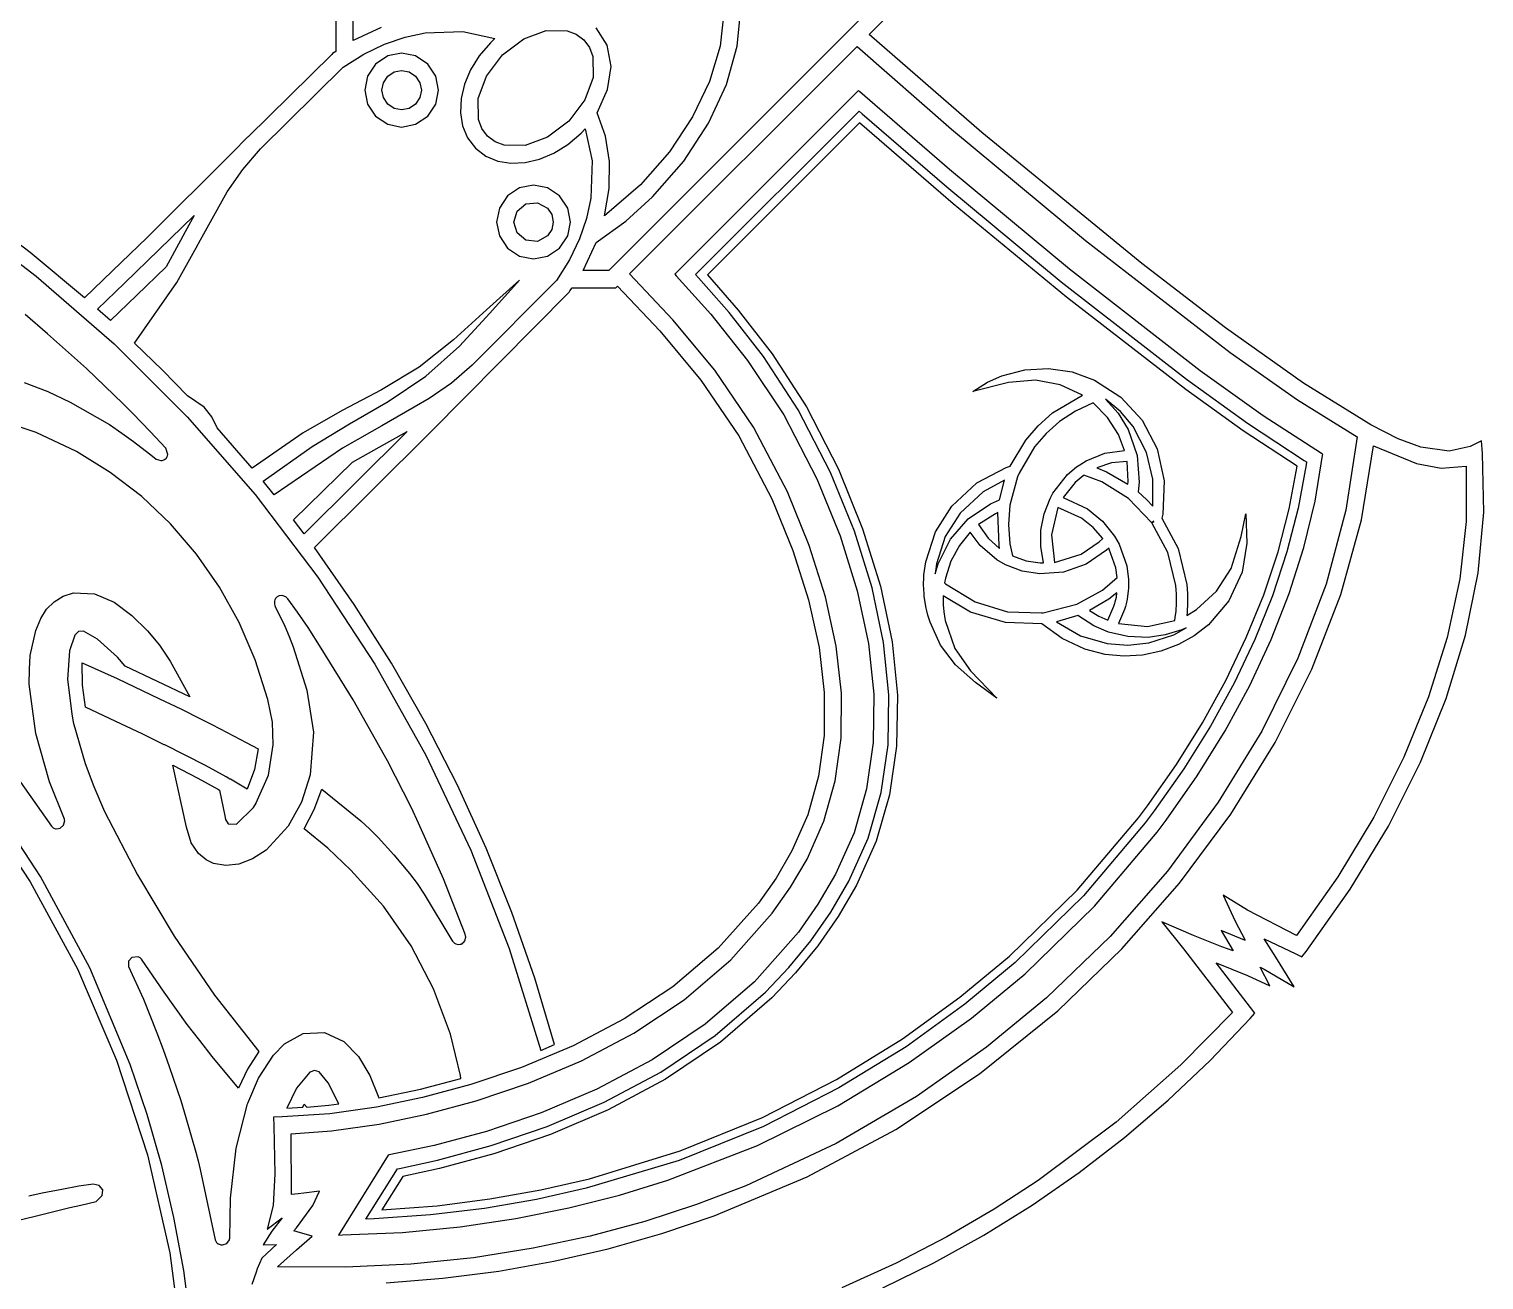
# Model space of a CAD drawing. Extents: x 0 to 285, y 0 to 248.
# Drawn here: x 198.8 to 285.4, y 133.8 to 208.2 of the extents above; entities that cross this region are included whole.
import ezdxf

# ---------------------------------------------------------------- set-up
doc = ezdxf.new("R2010")
doc.units = 0

msp = doc.modelspace()

# ---------------------------------------------------------------- linework, layer by layer
at = {"layer": 'Layer 1'}
for p, q in [((217.091507, 209.490073), (217.091654, 206.905693)), ((248.9315, 209.4813), (233.31496, 193.864577)), ((240.959393, 207.214749), (241.175092, 209.42026)), ((218.112539, 207.546701), (218.113, 209.067)), ((240.173196, 209.224676), (239.938859, 207.214354)), ((248.812424, 207.917858), (250.178834, 209.284268)), ((219.782479, 208.33434), (218.112539, 207.546701)), ((219.984372, 207.330615), (221.207038, 207.746327)), ((221.207038, 207.746327), (222.401341, 208.000644)), ((222.401341, 208.000644), (224.634742, 208.077973)), ((224.634742, 208.077973), (226.54435, 207.668358)), ((228.269619, 207.658224), (229.604036, 208.145948)), ((229.604036, 208.145948), (230.846154, 208.133324)), ((230.846154, 208.133324), (231.383573, 207.930346)), ((231.383573, 207.930346), (231.839086, 207.591437)), ((233.23322, 207.268069), (232.561243, 208.3136)), ((255.503885, 202.083567), (248.812424, 207.917858)), ((217.091654, 206.905693), (216.896706, 206.769261)), ((218.75087, 206.740288), (219.984372, 207.330615)), ((226.277853, 207.421414), (225.610546, 206.644377)), ((226.54435, 207.668358), (226.277853, 207.421414)), ((226.999786, 206.699068), (228.269619, 207.658224)), ((231.839086, 207.591437), (232.177909, 207.135838)), ((232.177909, 207.135838), (232.380849, 206.598419)), ((233.458554, 206.003958), (233.23322, 207.268069)), ((234.557837, 193.663685), (248.089737, 207.195585)), ((239.938859, 207.214354), (239.312125, 205.121669)), ((240.313966, 204.926889), (240.959393, 207.214749)), ((248.089737, 207.195585), (253.699275, 202.270965)), ((216.843084, 206.724523), (211.870014, 201.822853)), ((212.59602, 201.104158), (217.52406, 205.962128)), ((216.896706, 206.769261), (216.843084, 206.724523)), ((217.52406, 205.962128), (218.75087, 206.740288)), ((219.45, 206.15), (218.968125, 205.424222)), ((220.175908, 206.631206), (219.45, 206.15)), ((219.45, 206.15), (219.45, 206.15)), ((221.001325, 206.791635), (220.175908, 206.631206)), ((221.826757, 206.631284), (221.001325, 206.791635)), ((222.55271, 206.150147), (221.826757, 206.631284)), ((223.034653, 205.424415), (222.55271, 206.150147)), ((225.610546, 206.644377), (225.094799, 205.814006)), ((226.04062, 205.429264), (226.999786, 206.699068)), ((232.380849, 206.598419), (232.393511, 205.35643)), ((233.252787, 204.62855), (233.458554, 206.003958)), ((218.968125, 205.424222), (218.807538, 204.598657)), ((219.914751, 205.040151), (220.172363, 205.428038)), ((220.172363, 205.428038), (220.56028, 205.685604)), ((220.56028, 205.685604), (221.001536, 205.77145)), ((221.001536, 205.77145), (221.442787, 205.685578)), ((221.442787, 205.685578), (221.83069, 205.42799)), ((221.83069, 205.42799), (222.087929, 205.03976)), ((223.195318, 204.598865), (223.034653, 205.424415)), ((225.094799, 205.814006), (224.734227, 204.955764)), ((225.552891, 204.094881), (226.04062, 205.429264)), ((232.393511, 205.35643), (231.905939, 204.022085)), ((239.312125, 205.121669), (238.305901, 203.008137)), ((218.807538, 204.598657), (218.968232, 203.773113)), ((219.828852, 204.598906), (219.914751, 205.040151)), ((219.914671, 204.157644), (219.828852, 204.598906)), ((222.173545, 204.598352), (222.087562, 204.157016)), ((222.087929, 205.03976), (222.173545, 204.598352)), ((223.034703, 203.773306), (223.195318, 204.598865)), ((224.734227, 204.955764), (224.532443, 204.095118)), ((232.63146, 203.24913), (233.252787, 204.62855)), ((248.170981, 204.569161), (237.244, 193.642)), ((239.251723, 202.62406), (240.313966, 204.926889)), ((248.2609, 204.489758), (248.170981, 204.569161)), ((253.579834, 199.881302), (248.2609, 204.489758)), ((218.968232, 203.773113), (219.450201, 203.047398)), ((220.172213, 203.769711), (219.914671, 204.157644)), ((220.560084, 203.512076), (220.172213, 203.769711)), ((221.001325, 203.42615), (220.560084, 203.512076)), ((221.442591, 203.511942), (221.001325, 203.42615)), ((221.83054, 203.76946), (221.442591, 203.511942)), ((222.087562, 204.157016), (221.83, 203.769)), ((221.83, 203.769), (221.83054, 203.76946)), ((222.552803, 203.047545), (223.034703, 203.773306)), ((224.532443, 204.095118), (224.493062, 203.257532)), ((225.565513, 202.852767), (225.552891, 204.094881)), ((231.905939, 204.022085), (230.947, 202.752)), ((219.450201, 203.047398), (220.17597, 202.565511)), ((220.17597, 202.565511), (221.001532, 202.404909)), ((221.001532, 202.404909), (221.827079, 202.565589)), ((221.827079, 202.565589), (222.552803, 203.047545)), ((224.493062, 203.257532), (224.619699, 202.468471)), ((225.768491, 202.315325), (225.565513, 202.852767)), ((230.94671, 202.752137), (229.6769, 201.792981)), ((230.947, 202.752), (230.94671, 202.752137)), ((232.631, 203.249), (232.63146, 203.24913)), ((233.127731, 201.862419), (232.631, 203.249)), ((238.305901, 203.008137), (236.933098, 200.935276)), ((237.785576, 200.37364), (239.251723, 202.62406)), ((238.489023, 193.623048), (248.210163, 203.344188)), ((248.233142, 202.644742), (239.196852, 193.608452)), ((248.210163, 203.344188), (248.390001, 203.186573)), ((253.807067, 197.843894), (248.233142, 202.644742)), ((248.390001, 203.186573), (253.428575, 198.839383)), ((211.840671, 201.793367), (210.945336, 200.891812)), ((211.868815, 201.823), (211.840671, 201.793367)), ((211.869407, 201.822407), (211.868815, 201.823)), ((211.87, 201.823), (211.869407, 201.822407)), ((211.870014, 201.822853), (211.87, 201.823)), ((224.619699, 202.468471), (224.915968, 201.7534)), ((224.915968, 201.7534), (225.385484, 201.137784)), ((226.1074, 201.859768), (225.768491, 202.315325)), ((226.562957, 201.520859), (226.1074, 201.859768)), ((229.6769, 201.792981), (228.342514, 201.305257)), ((230.892031, 201.36285), (231.669114, 202.03017)), ((231.669114, 202.03017), (231.919465, 202.300516)), ((231.919465, 202.300516), (232.32943, 200.395186)), ((233.36335, 200.350104), (233.127731, 201.862419)), ((253.699275, 202.270965), (261.667766, 195.645393)), ((265.030928, 194.280006), (255.503885, 202.083567)), ((210.945336, 200.891812), (205.857156, 195.835342)), ((211.548793, 199.881748), (212.59602, 201.104158)), ((225.385484, 201.137784), (226.001093, 200.668225)), ((227.100398, 201.317881), (226.562957, 201.520859)), ((228.342514, 201.305257), (227.100398, 201.317881)), ((229.203393, 200.486488), (230.061638, 200.847082)), ((230.061638, 200.847082), (230.892031, 201.36285)), ((236.933098, 200.935276), (235.206623, 198.964602)), ((226.001093, 200.668225), (226.716148, 200.371935)), ((226.716148, 200.371935), (227.505189, 200.245295)), ((227.505189, 200.245295), (228.342757, 200.284686)), ((228.342757, 200.284686), (229.203393, 200.486488)), ((232.32943, 200.395186), (232.251933, 198.163565)), ((233.343745, 198.754695), (233.36335, 200.350104)), ((235.928439, 198.24301), (237.785576, 200.37364)), ((210.632108, 198.540924), (211.548793, 199.881748)), ((260.722141, 193.943349), (253.579834, 199.881302)), ((209.0335, 195.694378), (210.632108, 198.540924)), ((227.294, 198.305), (226.812096, 197.579223)), ((228.01997, 198.786172), (227.294, 198.305)), ((227.294, 198.305), (227.294, 198.305)), ((228.84543, 198.946562), (228.01997, 198.786172)), ((229.67089, 198.786172), (228.84543, 198.946562)), ((230.39686, 198.305), (229.67089, 198.786172)), ((230.878764, 197.579223), (230.39686, 198.305)), ((232.251933, 198.163565), (231.997296, 196.969265)), ((235.206623, 198.964602), (233.074803, 197.118832)), ((233.074803, 197.118832), (233.343745, 198.754695)), ((234.325793, 196.79897), (235.928439, 198.24301)), ((253.428575, 198.839383), (260.225575, 193.201798)), ((198.901824, 194.940247), (195.567339, 197.460108)), ((226.812096, 197.579223), (226.65148, 196.753647)), ((227.672662, 196.753725), (227.870308, 197.405276)), ((227.870308, 197.405276), (228.396627, 197.837214)), ((228.396627, 197.837214), (229.074218, 197.90395)), ((229.074218, 197.90395), (229.67469, 197.58299)), ((229.67469, 197.58299), (229.931832, 197.195113)), ((231.03938, 196.753647), (230.878764, 197.579223)), ((260.543408, 192.279029), (253.807067, 197.843894)), ((194.366274, 197.248015), (199.269499, 193.538399)), ((206.56811, 195.10172), (208.65179, 197.14689)), ((208.65179, 197.14689), (208.128576, 196.168452)), ((226.65148, 196.753647), (226.812148, 195.928082)), ((227.870308, 196.102174), (227.672662, 196.753725)), ((229.931832, 197.195113), (230.017604, 196.754059)), ((230.017604, 196.754059), (229.931997, 196.312973)), ((230.878712, 195.928082), (231.03938, 196.753647)), ((231.997296, 196.969265), (231.581085, 195.746039)), ((232.579379, 195.53257), (234.325793, 196.79897)), ((205.857156, 195.835342), (203.802806, 193.848692)), ((207.854967, 195.654272), (206.989855, 194.089512)), ((208.128576, 196.168452), (207.854967, 195.654272)), ((208.782557, 195.223158), (209.0335, 195.694378)), ((226.812148, 195.928082), (227.294097, 195.202335)), ((228.396627, 195.670236), (227.870308, 196.102174)), ((229.074218, 195.6035), (228.396627, 195.670236)), ((229.67469, 195.92446), (229.074218, 195.6035)), ((229.675, 195.925), (229.67469, 195.92446)), ((229.931997, 196.312973), (229.675, 195.925)), ((230.396763, 195.202335), (230.878712, 195.928082)), ((231.581085, 195.746039), (230.990065, 194.511435)), ((261.667766, 195.645393), (270.281066, 188.989516)), ((202.144866, 192.246602), (198.901824, 194.940247)), ((204.51243, 193.11389), (206.56811, 195.10172)), ((207.625769, 193.153406), (208.706859, 195.081096)), ((208.706859, 195.081096), (208.782557, 195.223158)), ((227.294097, 195.202335), (228.01986, 194.720408)), ((228.01986, 194.720408), (228.84543, 194.559766)), ((228.84543, 194.559766), (229.671, 194.720408)), ((229.671, 194.720408), (230.396763, 195.202335)), ((231.791, 193.865), (232.579379, 195.53257)), ((203.802806, 193.848692), (202.144866, 192.246602)), ((206.989855, 194.089512), (205.221705, 192.381212)), ((230.990065, 194.511435), (230.211, 193.283)), ((233.31496, 193.864577), (231.791, 193.865)), ((268.498628, 187.902776), (260.722141, 193.943349)), ((270.000641, 190.467967), (265.030928, 194.280006)), ((199.269499, 193.538399), (203.902686, 189.506242)), ((202.91256, 191.5678), (204.51243, 193.11389)), ((205.113089, 189.553256), (207.625769, 193.153406)), ((230.21106, 193.2824), (225.18674, 188.23067)), ((228.012397, 193.302129), (226.043967, 191.523909)), ((226.244837, 191.324369), (228.012397, 193.302129)), ((230.211, 193.283), (230.21106, 193.2824)), ((237.133071, 190.942449), (234.557837, 193.663685)), ((237.244, 193.642), (237.329327, 193.551638)), ((237.329327, 193.551638), (239.397857, 191.265612)), ((238.655534, 193.442917), (238.489023, 193.623048)), ((240.482888, 191.369885), (238.655534, 193.442917)), ((239.196852, 193.608452), (241.023647, 191.518406)), ((260.225575, 193.201798), (267.678988, 187.402626)), ((205.221705, 192.381212), (203.676355, 190.887262)), ((222.72443, 184.25354), (230.96212, 192.59004)), ((230.96212, 192.59004), (231.014413, 192.651666)), ((231.014413, 192.651666), (231.149363, 192.844243)), ((231.149363, 192.844243), (233.737593, 192.844093)), ((233.737593, 192.844093), (233.83492, 192.941418)), ((233.83492, 192.941418), (236.357701, 190.276004)), ((267.635192, 186.792072), (260.543408, 192.279029)), ((199.93239, 190.102697), (198.60538, 191.249417)), ((202.913, 191.568), (202.91256, 191.5678)), ((203.676355, 190.887262), (202.913, 191.568)), ((226.043967, 191.523909), (224.092567, 189.739759)), ((224.437287, 189.375639), (226.244837, 191.324369)), ((239.397857, 191.265612), (241.581175, 188.521239)), ((242.517128, 188.754646), (240.482888, 191.369885)), ((241.023647, 191.518406), (243.037901, 188.904654)), ((239.624547, 187.936064), (237.133071, 190.942449)), ((274.650669, 187.157471), (270.000641, 190.467967)), ((202.25205, 188.033687), (199.93239, 190.102697)), ((203.902686, 189.506242), (208.249435, 185.166833)), ((206.777399, 187.933096), (205.113089, 189.553256)), ((224.092567, 189.739759), (222.046217, 188.116189)), ((236.357701, 190.276004), (238.796086, 187.335903)), ((222.443667, 187.577569), (224.437287, 189.375639)), ((244.586114, 185.585117), (242.517128, 188.754646)), ((243.037901, 188.904654), (245.07832, 185.755226)), ((270.281066, 188.989516), (274.293852, 186.172292)), ((204.44654, 185.939637), (202.25205, 188.033687)), ((208.262309, 186.411146), (206.777399, 187.933096)), ((222.046217, 188.116189), (219.812177, 186.775709)), ((225.186111, 188.23069), (223.959058, 187.165208)), ((225.186407, 188.230407), (225.186111, 188.23069)), ((225.187, 188.231), (225.186407, 188.230407)), ((225.18674, 188.23067), (225.187, 188.231)), ((241.932288, 184.552539), (239.624547, 187.936064)), ((241.581175, 188.521239), (243.731691, 185.274916)), ((256.700001, 187.593676), (258.076052, 187.958943)), ((258.076052, 187.958943), (259.483274, 188.038567)), ((259.483274, 188.038567), (260.877894, 187.834491)), ((260.877894, 187.834491), (262.216141, 187.348659)), ((272.253065, 185.227406), (268.498628, 187.902776)), ((198.539303, 187.204741), (199.965703, 186.663439)), ((220.206367, 186.083029), (222.443667, 187.577569)), ((223.959058, 187.165208), (222.645255, 186.245838)), ((238.796086, 187.335903), (241.05118, 184.033634)), ((254.979991, 186.676864), (255.854549, 187.225096)), ((257.100261, 187.215042), (254.979991, 186.676864)), ((255.854549, 187.225096), (256.700001, 187.593676)), ((258.710651, 187.337244), (257.100261, 187.215042)), ((260.162324, 187.062853), (258.710651, 187.337244)), ((261.503901, 186.444133), (260.162324, 187.062853)), ((262.216141, 187.348659), (263.785998, 186.339368)), ((267.678988, 187.402626), (271.30747, 184.795197)), ((278.63815, 184.679806), (274.650669, 187.157471)), ((199.965703, 186.663439), (201.287373, 186.03475)), ((209.261488, 185.737719), (208.262309, 186.411146)), ((219.812177, 186.775709), (217.472571, 185.541313)), ((217.907466, 184.757649), (220.206367, 186.083029)), ((222.645255, 186.245838), (219.818851, 184.62107)), ((259.723311, 185.394743), (261.503901, 186.444133)), ((263.756178, 185.475988), (262.860262, 186.223066)), ((262.860262, 186.223066), (263.619782, 185.374524)), ((263.785998, 186.339368), (265.043611, 184.960409)), ((271.062194, 184.340908), (267.635192, 186.792072)), ((274.293852, 186.172292), (277.825037, 183.973985)), ((199.267241, 184.224091), (195.372601, 185.548431)), ((201.287373, 186.03475), (203.630443, 184.7073)), ((205.008862, 185.36724), (204.44654, 185.939637)), ((206.042262, 184.28555), (205.008862, 185.36724)), ((209.71584, 185.164162), (209.261488, 185.737719)), ((217.472571, 185.541313), (215.151077, 184.208809)), ((243.731691, 185.274916), (245.701817, 181.483038)), ((246.517704, 181.849217), (244.586114, 185.585117)), ((245.07832, 185.755226), (246.983612, 182.058152)), ((258.866203, 184.638803), (259.723311, 185.394743)), ((261.08623, 185.508427), (260.124702, 184.877052)), ((262.129422, 185.993112), (261.08623, 185.508427)), ((262.979329, 185.13134), (262.129422, 185.993112)), ((263.619782, 185.374524), (264.219111, 184.406176)), ((264.506642, 184.582906), (263.756178, 185.475988)), ((275.7201, 182.986458), (272.253065, 185.227406)), ((203.630443, 184.7073), (204.361937, 184.193566)), ((208.249435, 185.166833), (212.293349, 180.535457)), ((210.028387, 184.502559), (209.71584, 185.164162)), ((212.106437, 182.106609), (210.028387, 184.502559)), ((215.670447, 183.393169), (217.907466, 184.757649)), ((219.818851, 184.62107), (219.222011, 184.295468)), ((243.956317, 180.699885), (241.932288, 184.552539)), ((258.121526, 183.779468), (258.866203, 184.638803)), ((260.124702, 184.877052), (259.332028, 184.178296)), ((263.633002, 184.112662), (262.979329, 185.13134)), ((264.219111, 184.406176), (264.737, 182.926)), ((265.31295, 183.033846), (264.506642, 184.582906)), ((265.043611, 184.960409), (265.92976, 183.258049)), ((274.275442, 182.224942), (271.062194, 184.340908)), ((271.30747, 184.795197), (274.686801, 182.570673)), ((280.276292, 183.856812), (278.63815, 184.679806)), ((201.654451, 183.092331), (199.267241, 184.224091)), ((204.361937, 184.193566), (205.055074, 183.692125)), ((205.055074, 183.692125), (205.49534, 183.350374)), ((206.976699, 183.304744), (206.042262, 184.28555)), ((215.151077, 184.208809), (212.106437, 182.106609)), ((221.338424, 184.289709), (215.2, 178.211)), ((215.813, 177.383), (222.72443, 184.25354)), ((219.2229, 184.293839), (217.47682, 183.302365)), ((218.087134, 182.475786), (220.299694, 183.720126)), ((219.222011, 184.295468), (219.2229, 184.293839)), ((220.299694, 183.720126), (221.338424, 184.289709)), ((241.05118, 184.033634), (243.02409, 180.281718)), ((257.189008, 182.224488), (258.121526, 183.779468)), ((259.332028, 184.178296), (258.643937, 183.38488)), ((264.000822, 183.167258), (263.633002, 184.112662)), ((277.825037, 183.973985), (277.170509, 179.608307)), ((281.620224, 183.366258), (280.276292, 183.856812)), ((285.229264, 183.729938), (284.555394, 183.389965)), ((285.294, 182.978), (285.229264, 183.729938)), ((203.672045, 181.85553), (201.654451, 183.092331)), ((205.49534, 183.350374), (206.074254, 182.899598)), ((206.074254, 182.899598), (206.390673, 182.648062)), ((206.390673, 182.648062), (206.67865, 182.565255)), ((206.750941, 182.574286), (206.846487, 182.599615)), ((206.846487, 182.599615), (206.910481, 182.636798)), ((206.910481, 182.636798), (206.969293, 182.671463)), ((206.969293, 182.671463), (206.989438, 182.699906)), ((207.091208, 182.920183), (206.976699, 183.304744)), ((206.989438, 182.699906), (207.008993, 182.715309)), ((207.008993, 182.715309), (207.035065, 182.764196)), ((207.035065, 182.764196), (207.075654, 182.840783)), ((207.075654, 182.840783), (207.091208, 182.920183)), ((212.754987, 181.335119), (215.670447, 183.393169)), ((217.47682, 183.302365), (213.41108, 180.515335)), ((258.643937, 183.38488), (257.721636, 181.8142)), ((261.722192, 182.55531), (262.824472, 182.999188)), ((262.824472, 182.999188), (264.000822, 183.167258)), ((264.737, 182.926), (264.751368, 182.86482)), ((264.737, 182.926), (264.737, 182.926)), ((264.751368, 182.86482), (264.86247, 181.2774)), ((265.680091, 181.458937), (265.31295, 183.033846)), ((265.92976, 183.258049), (266.349577, 181.360429)), ((275.329714, 180.138948), (275.780984, 182.860988)), ((275.791353, 182.943498), (275.7201, 182.986458)), ((275.780984, 182.860988), (275.791353, 182.943498)), ((278.090811, 179.034205), (278.800495, 183.444939)), ((278.800495, 183.444939), (281.359685, 182.379549)), ((283.298517, 183.121969), (281.620224, 183.366258)), ((284.555394, 183.389965), (283.298517, 183.121969)), ((285.373208, 179.496467), (285.294, 182.978)), ((285.294, 182.978), (285.294, 182.978)), ((205.543141, 180.417777), (203.672045, 181.85553)), ((206.67865, 182.565255), (206.750941, 182.574286)), ((214.577344, 179.029106), (218.087134, 182.475786)), ((247.931595, 178.355716), (246.517704, 181.849217)), ((246.983612, 182.058152), (248.419626, 178.507936)), ((255.212135, 181.237163), (256.964435, 182.148644)), ((256.964435, 182.148644), (257.189008, 182.224488)), ((257.721636, 181.8142), (257.62594, 181.587107)), ((259.735541, 180.616949), (260.604359, 181.724409)), ((260.604359, 181.724409), (261.141944, 182.18289)), ((261.141944, 182.18289), (261.334374, 182.317397)), ((261.334374, 182.317397), (261.722192, 182.55531)), ((263.224639, 182.422106), (262.342301, 182.133489)), ((262.342301, 182.133489), (262.923292, 181.897656)), ((262.923292, 181.897656), (264.198, 181.166)), ((264.148521, 182.513013), (263.224639, 182.422106)), ((264.208665, 181.317553), (264.148521, 182.513013)), ((273.797341, 179.688792), (274.275442, 182.224942)), ((274.805176, 182.316619), (274.329417, 179.729821)), ((274.686801, 182.570673), (274.829323, 182.482532)), ((274.829323, 182.482532), (274.805176, 182.316619)), ((281.359685, 182.379549), (282.832905, 182.11619)), ((282.832905, 182.11619), (284.325515, 182.225044)), ((284.325515, 182.225044), (284.325201, 178.935936)), ((213.41108, 180.515335), (212.754987, 181.335119)), ((245.701817, 181.483038), (247.077137, 178.088867)), ((253.721295, 179.858903), (255.212135, 181.237163)), ((256.861601, 181.403402), (255.589261, 180.70109)), ((256.56207, 180.224092), (256.861601, 181.403402)), ((257.62594, 181.587107), (257.173386, 179.908877)), ((261.062484, 181.255367), (260.347432, 180.361516)), ((261.535037, 181.658298), (261.062484, 181.255367)), ((261.57785, 181.689407), (261.535037, 181.658298)), ((262.6505, 181.300847), (261.57785, 181.689407)), ((264.24, 180.315), (262.6505, 181.300847)), ((264.198, 181.166), (264.208665, 181.317553)), ((264.198, 181.166), (264.198, 181.166)), ((264.86247, 181.2774), (264.800994, 180.700708)), ((265.673218, 179.841816), (265.680091, 181.458937)), ((266.349577, 181.360429), (266.269426, 179.381039)), ((207.256217, 178.793025), (205.543141, 180.417777)), ((212.293349, 180.535457), (216.01803, 175.627403)), ((243.02409, 180.281718), (244.272186, 177.213207)), ((245.248648, 177.517918), (243.956317, 180.699885)), ((255.587929, 180.700201), (254.227449, 179.442821)), ((254.688, 179.087), (256.02359, 179.989591)), ((255.589261, 180.70109), (255.587929, 180.700201)), ((256.02359, 179.989591), (256.56207, 180.224092)), ((259.212216, 179.390532), (259.569778, 180.312827)), ((259.569778, 180.312827), (259.735541, 180.616949)), ((260.347432, 180.361516), (261.799902, 179.684386)), ((265.605056, 178.876895), (264.24, 180.315)), ((264.24, 180.315), (264.24, 180.315)), ((264.800994, 180.700708), (265.298286, 180.242966)), ((265.298286, 180.242966), (265.673218, 179.841816)), ((274.667104, 177.401352), (275.329714, 180.138948)), ((252.748476, 178.331773), (253.721295, 179.858903)), ((254.227449, 179.442821), (253.338187, 178.045901)), ((256.315, 179.403), (255.320119, 178.763203)), ((256.464188, 179.474113), (256.315, 179.403)), ((256.315, 179.403), (256.315, 179.403)), ((256.533366, 177.511603), (256.464188, 179.474113)), ((257.173386, 179.908877), (257.088807, 178.76115)), ((259.025376, 178.426986), (259.212216, 179.390532)), ((260.04011, 179.768503), (259.66054, 178.154768)), ((261.44, 179.137), (260.04011, 179.768503)), ((262.127611, 178.587523), (261.44, 179.137)), ((261.44, 179.137), (261.44, 179.137)), ((261.799902, 179.684386), (262.684217, 178.959571)), ((266.269426, 179.381039), (266.223206, 179.14106)), ((266.223206, 179.14106), (267.189348, 177.33069)), ((270.936447, 178.042948), (271.218349, 179.401333)), ((271.218349, 179.401333), (271.276956, 177.647701)), ((273.129749, 177.138375), (273.797341, 179.688792)), ((274.329417, 179.729821), (273.658938, 177.128445)), ((277.170509, 179.608307), (275.99202, 175.20481)), ((285.031973, 175.887239), (285.373208, 179.496467)), ((208.799752, 176.995222), (207.256217, 178.793025)), ((215.19996, 178.2111), (214.577344, 179.029106)), ((248.98034, 174.986834), (247.931595, 178.355716)), ((248.419626, 178.507936), (249.483636, 175.082389)), ((252.171784, 176.548663), (252.748476, 178.331773)), ((253.637574, 177.888584), (254.688, 179.087)), ((254.822929, 178.310082), (254.176923, 177.517851)), ((254.688, 179.087), (254.688, 179.087)), ((255.406, 177.51), (254.822929, 178.310082)), ((255.320119, 178.763203), (255.894159, 177.948307)), ((257.088807, 178.76115), (257.180349, 177.613957)), ((259.011671, 177.445588), (259.025376, 178.426986)), ((262.705675, 177.923764), (262.127611, 178.587523)), ((262.684217, 178.959571), (263.401102, 178.068816)), ((265.732454, 178.94874), (265.605056, 178.876895)), ((265.621204, 178.855562), (265.739269, 178.939557)), ((266.576088, 177.096592), (265.621204, 178.855562)), ((265.739269, 178.939557), (265.732454, 178.94874)), ((276.863312, 174.591751), (278.090811, 179.034205)), ((284.325201, 178.935936), (283.944374, 175.533019)), ((215.2, 178.211), (215.19996, 178.2111)), ((246.213467, 174.460291), (245.248648, 177.517918)), ((247.077137, 178.088867), (248.099274, 174.819164)), ((253.338187, 178.045901), (252.814383, 176.419521)), ((252.904595, 176.410484), (253.637574, 177.888584)), ((254.176923, 177.517851), (253.671669, 176.581324)), ((256.394225, 176.657182), (255.406, 177.51)), ((255.406, 177.51), (255.406, 177.51)), ((255.894159, 177.948307), (256.562548, 177.339766)), ((256.562548, 177.339766), (256.533366, 177.511603)), ((257.180349, 177.613957), (257.335, 176.886)), ((259.173513, 176.469737), (259.011671, 177.445588)), ((259.66054, 178.154768), (259.842349, 176.506993)), ((261.414369, 176.986062), (262.487469, 177.718891)), ((262.487469, 177.718891), (262.705675, 177.923764)), ((263.401102, 178.068816), (263.672636, 177.594483)), ((263.672636, 177.594483), (264.129932, 176.309263)), ((270.344793, 176.145603), (270.936447, 178.042948)), ((271.276956, 177.647701), (271.001038, 175.928283)), ((273.797215, 174.657686), (274.667104, 177.401352)), ((210.162224, 175.03832), (208.799752, 176.995222)), ((218.18282, 173.995076), (215.813, 177.383)), ((244.272186, 177.213207), (245.206509, 174.268905)), ((252.067926, 175.757617), (252.171784, 176.548663)), ((253.671669, 176.581324), (253.34425, 175.568821)), ((256.914329, 176.360022), (256.394225, 176.657182)), ((257.335, 176.886), (258.142874, 176.603953)), ((257.335, 176.886), (257.335, 176.886)), ((258.142874, 176.603953), (258.98894, 176.47596)), ((259.842349, 176.506993), (261.414369, 176.986062)), ((262.921539, 177.228394), (261.708599, 176.400758)), ((263.059752, 177.354161), (262.921539, 177.228394)), ((263.086267, 177.302017), (263.059752, 177.354161)), ((263.488309, 176.174537), (263.086267, 177.302017)), ((267.044345, 175.129942), (266.576088, 177.096592)), ((267.189348, 177.33069), (267.697012, 175.1962)), ((272.276492, 174.582398), (273.129749, 177.138375)), ((273.658938, 177.128445), (272.797682, 174.521495)), ((252.057111, 175.628887), (252.067926, 175.757617)), ((252.814383, 176.419521), (252.732019, 175.820756)), ((252.732019, 175.820756), (252.904595, 176.410484)), ((257.906606, 175.987954), (256.914329, 176.360022)), ((258.953269, 175.821991), (257.906606, 175.987954)), ((260.368915, 175.93056), (258.953269, 175.821991)), ((258.98894, 176.47596), (259.173513, 176.469737)), ((261.708599, 176.400758), (260.368915, 175.93056)), ((263.566967, 175.598883), (263.488309, 176.174537)), ((264.129932, 176.309263), (264.230812, 175.485626)), ((269.466355, 174.786198), (270.344793, 176.145603)), ((271.001038, 175.928283), (270.202361, 174.227691)), ((284.28176, 172.182744), (285.031973, 175.887239)), ((211.332113, 172.936271), (210.162224, 175.03832)), ((216.01803, 175.627403), (219.407079, 170.457957)), ((248.099274, 174.819164), (248.768113, 171.676505)), ((249.66382, 171.745233), (248.98034, 174.986834)), ((249.483636, 175.082389), (250.175524, 171.784227)), ((252.050002, 175.175444), (252.057111, 175.628887)), ((252.057557, 174.924501), (252.050002, 175.175444)), ((252.077555, 174.621711), (252.057557, 174.924501)), ((253.34425, 175.568821), (253.289736, 175.286317)), ((253.289736, 175.286317), (253.348695, 175.23832)), ((253.348695, 175.23832), (255.106775, 174.1513)), ((261.197089, 174.035901), (262.683189, 174.856425)), ((262.683189, 174.856425), (263.566967, 175.598883)), ((264.219701, 174.806275), (264.203702, 174.642733)), ((264.229773, 174.977519), (264.219701, 174.806275)), ((264.230812, 175.485626), (264.229773, 174.977519)), ((267.068492, 174.869965), (267.044345, 175.129942)), ((267.08301, 174.637095), (267.068492, 174.869965)), ((267.697012, 175.1962), (267.721602, 174.932813)), ((267.721602, 174.932813), (267.738934, 174.642172)), ((275.99202, 175.20481), (274.315131, 170.810163)), ((283.944374, 175.533019), (283.19313, 172.044604)), ((199.885032, 173.715134), (200.334461, 174.164662)), ((200.334461, 174.164662), (200.874634, 174.499736)), ((200.874634, 174.499736), (201.48528, 174.704284)), ((201.48528, 174.704284), (202.741223, 174.641371)), ((202.741223, 174.641371), (203.89812, 174.148479)), ((203.89812, 174.148479), (204.945244, 173.353129)), ((213.439868, 174.202573), (213.431119, 174.11547)), ((213.431119, 174.11547), (213.435713, 174.029847)), ((213.435713, 174.029847), (213.462081, 173.939189)), ((213.466978, 174.282865), (213.439868, 174.202573)), ((213.462081, 173.939189), (213.477192, 173.885849)), ((213.506825, 174.357524), (213.466978, 174.282865)), ((213.566091, 174.422717), (213.506825, 174.357524)), ((213.601496, 174.462121), (213.566091, 174.422717)), ((213.634234, 174.476195), (213.601496, 174.462121)), ((213.661787, 174.497822), (213.634234, 174.476195)), ((213.720004, 174.513229), (213.661787, 174.497822)), ((213.886797, 174.530709), (213.720004, 174.513229)), ((213.952865, 174.523154), (213.886797, 174.530709)), ((214.054183, 174.480787), (213.952865, 174.523154)), ((214.107955, 174.454258), (214.054183, 174.480787)), ((214.235945, 174.330862), (214.107955, 174.454258)), ((214.79827, 173.538631), (214.235945, 174.330862)), ((220.391415, 170.507614), (218.18282, 173.995076)), ((245.206509, 174.268905), (245.826929, 171.451107)), ((246.850654, 171.5294), (246.213467, 174.460291)), ((252.088221, 174.482463), (252.077555, 174.621711)), ((252.121551, 174.25241), (252.088221, 174.482463)), ((252.140511, 174.122345), (252.121551, 174.25241)), ((252.20184, 173.788002), (252.140511, 174.122345)), ((253.206066, 174.335065), (253.205783, 174.199519)), ((253.205783, 174.199519), (253.213635, 173.949753)), ((253.206658, 174.518013), (253.206066, 174.335065)), ((254.837778, 173.55366), (253.206658, 174.518013)), ((253.213635, 173.949753), (253.22577, 173.79658)), ((255.106775, 174.1513), (257.037311, 173.56903)), ((259.15237, 173.514463), (261.15961, 174.021531)), ((261.15961, 174.021531), (261.197089, 174.035901)), ((263.063809, 174.321975), (261.916789, 173.640409)), ((263.549697, 174.696766), (263.063809, 174.321975)), ((263.370599, 173.894154), (263.427484, 174.077844)), ((263.427484, 174.077844), (263.448224, 174.157541)), ((263.448224, 174.157541), (263.511922, 174.435146)), ((263.511922, 174.435146), (263.549697, 174.696766)), ((264.092007, 174.036263), (264.050382, 173.873463)), ((264.154965, 174.310761), (264.092007, 174.036263)), ((264.160299, 174.338904), (264.154965, 174.310761)), ((264.203702, 174.642733), (264.160299, 174.338904)), ((267.061095, 173.582669), (267.091759, 174.100546)), ((267.091759, 174.100546), (267.08301, 174.637095)), ((267.747525, 174.085478), (267.716269, 173.548632)), ((267.738934, 174.642172), (267.747525, 174.085478)), ((268.268963, 173.697213), (269.466355, 174.786198)), ((270.202361, 174.227691), (268.983718, 172.797723)), ((271.241396, 172.029571), (272.276492, 174.582398)), ((272.797682, 174.521495), (271.74959, 171.917973)), ((272.724108, 171.917434), (273.797215, 174.657686)), ((275.143052, 170.163435), (276.863312, 174.591751)), ((199.241758, 172.460467), (199.54662, 173.167224)), ((199.54662, 173.167224), (199.885032, 173.715134)), ((204.945244, 173.353129), (205.87618, 172.424469)), ((213.477192, 173.885849), (214.04618, 172.704469)), ((215.434068, 172.622854), (214.79827, 173.538631)), ((252.238431, 173.629644), (252.20184, 173.788002)), ((252.299018, 173.373223), (252.238431, 173.629644)), ((252.43471, 172.94422), (252.299018, 173.373223)), ((253.22577, 173.79658), (253.244583, 173.563414)), ((253.244583, 173.563414), (253.307541, 173.170843)), ((253.307541, 173.170843), (253.334635, 173.040631)), ((256.912287, 172.9253), (254.837778, 173.55366)), ((257.037311, 173.56903), (259.052675, 173.503352)), ((259.052675, 173.503352), (259.15237, 173.514463)), ((261.219742, 173.341066), (259.952282, 172.977541)), ((262.166481, 172.728969), (261.219742, 173.341066)), ((261.916789, 173.640409), (262.468149, 173.310362)), ((262.468149, 173.310362), (263.005, 173.068)), ((263.005, 173.068), (263.370599, 173.894154)), ((263.005, 173.068), (263.005, 173.068)), ((263.995422, 173.696439), (263.640934, 172.864804)), ((264.050382, 173.873463), (263.995422, 173.696439)), ((266.992064, 173.040643), (266.997545, 173.073973)), ((266.997545, 173.073973), (267.037691, 173.363428)), ((267.037691, 173.363428), (267.061095, 173.582669)), ((267.698048, 173.352795), (268.268963, 173.697213)), ((267.716269, 173.548632), (267.698048, 173.352795)), ((198.910229, 170.970957), (199.241758, 172.460467)), ((201.777656, 172.38633), (201.559074, 172.178264)), ((202.078588, 172.408913), (201.777656, 172.38633)), ((202.913372, 171.947661), (202.078588, 172.408913)), ((205.87618, 172.424469), (206.592121, 171.576242)), ((212.297895, 170.703024), (211.332113, 172.936271)), ((214.04618, 172.704469), (214.313269, 172.10037)), ((216.216387, 171.406514), (215.434068, 172.622854)), ((253.0466, 171.590348), (252.43471, 172.94422)), ((253.334635, 173.040631), (253.908957, 171.381511)), ((259.078458, 172.847049), (256.912287, 172.9253)), ((260.280912, 171.968735), (259.078458, 172.847049)), ((259.952282, 172.977541), (261.375514, 172.142768)), ((263.043, 172.357), (262.166481, 172.728969)), ((264.203575, 172.088973), (263.043, 172.357)), ((263.043, 172.357), (263.043, 172.357)), ((263.640934, 172.864804), (265.354574, 172.699041)), ((265.354574, 172.699041), (266.992064, 173.040643)), ((265.441162, 171.711272), (266.932592, 172.205897)), ((267.404702, 172.49713), (266.417633, 172.189691)), ((266.932592, 172.205897), (267.666014, 172.608529)), ((267.666014, 172.608529), (267.404702, 172.49713)), ((268.983718, 172.797723), (268.143379, 172.136709)), ((201.559074, 172.178264), (201.237028, 171.236862)), ((204.095458, 170.863563), (202.913372, 171.947661)), ((206.592121, 171.576242), (207.229994, 170.625953)), ((214.313269, 172.10037), (214.547621, 171.474198)), ((214.547621, 171.474198), (215.366516, 168.912188)), ((218.126603, 168.330364), (216.216387, 171.406514)), ((245.826929, 171.451107), (246.133312, 168.762104)), ((247.160087, 168.727643), (246.850654, 171.5294)), ((248.768113, 171.676505), (249.08354, 168.663467)), ((249.981915, 168.633571), (249.66382, 171.745233)), ((250.175524, 171.784227), (250.495172, 168.616171)), ((253.9451, 170.4071), (253.0466, 171.590348)), ((253.908957, 171.381511), (254.834862, 170.060301)), ((261.630698, 171.339919), (260.280912, 171.968735)), ((261.375514, 172.142768), (262.957222, 171.673051)), ((262.848078, 171.026907), (261.630698, 171.339919)), ((262.957222, 171.673051), (264.200985, 171.57565)), ((264.200985, 171.57565), (265.441162, 171.711272)), ((265.393902, 172.045465), (264.203575, 172.088973)), ((266.417633, 172.189691), (265.393902, 172.045465)), ((267.211718, 171.612193), (266.164154, 171.215905)), ((268.143379, 172.136709), (267.211718, 171.612193)), ((270.028287, 169.488603), (271.241396, 172.029571)), ((271.74959, 171.917973), (270.518604, 169.326882)), ((271.451843, 169.190083), (272.724108, 171.917434)), ((283.19313, 172.044604), (282.081564, 168.499005)), ((283.134034, 168.415413), (284.28176, 172.182744)), ((198.856751, 170.149248), (198.910229, 170.970957)), ((201.237028, 171.236862), (201.126071, 169.539927)), ((202.014495, 169.207401), (201.9972, 170.535514)), ((201.9972, 170.535514), (204.0711, 169.591888)), ((204.552014, 170.327163), (204.095458, 170.863563)), ((207.229994, 170.625953), (208.402064, 168.510873)), ((213.048051, 168.352531), (212.297895, 170.703024)), ((222.435959, 166.926457), (220.391415, 170.507614)), ((263.963044, 170.920674), (262.848078, 171.026907)), ((265.074833, 170.984536), (263.963044, 170.920674)), ((266.164154, 171.215905), (265.074833, 170.984536)), ((274.315131, 170.810163), (272.165403, 166.471035)), ((198.850542, 169.25895), (198.856751, 170.149248)), ((208.402064, 168.510873), (204.552014, 170.327163)), ((219.407079, 170.457957), (222.444099, 165.042407)), ((253.945, 170.407), (253.9451, 170.4071)), ((255.126847, 169.361464), (253.945, 170.407)), ((254.834862, 170.060301), (256.403707, 168.434351)), ((272.955083, 165.795114), (275.143052, 170.163435)), ((199.243248, 166.33608), (198.850542, 169.25895)), ((201.126071, 169.539927), (201.380868, 167.489472)), ((202.189038, 167.890694), (202.014495, 169.207401)), ((204.0711, 169.591888), (206.58971, 168.396728)), ((215.366516, 168.912188), (215.751762, 166.405211)), ((246.133312, 168.762104), (246.125527, 166.20419)), ((256.403707, 168.434351), (255.126847, 169.361464)), ((268.640991, 166.968202), (270.028287, 169.488603)), ((270.518604, 169.326882), (269.108667, 166.757224)), ((269.984482, 166.485118), (271.451843, 169.190083)), ((204.336858, 166.874484), (202.189038, 167.890694)), ((206.58971, 168.396728), (207.86338, 167.804036)), ((213.322252, 166.997971), (213.048051, 168.352531)), ((220.152807, 164.706924), (218.126603, 168.330364)), ((247.141644, 166.057415), (247.160087, 168.727643)), ((249.08354, 168.663467), (249.04544, 165.782625)), ((249.934506, 165.654509), (249.981915, 168.633571)), ((250.495172, 168.616171), (250.442462, 165.580937)), ((282.081564, 168.499005), (280.619773, 164.924534)), ((281.600258, 164.617673), (283.134034, 168.415413)), ((201.380868, 167.489472), (201.471083, 166.999142)), ((207.86338, 167.804036), (209.07795, 167.185123)), ((209.07795, 167.185123), (209.7161, 166.85968)), ((200.059534, 163.454469), (199.243248, 166.33608)), ((201.471083, 166.999142), (202.177098, 164.536532)), ((205.565938, 166.311567), (204.336858, 166.874484)), ((206.878418, 165.660805), (205.565938, 166.311567)), ((209.7161, 166.85968), (210.62521, 166.389349)), ((210.62521, 166.389349), (211.74497, 165.8011)), ((213.368025, 165.644901), (213.322252, 166.997971)), ((215.751762, 166.405211), (215.558797, 163.876158)), ((224.313629, 163.257451), (222.435959, 166.926457)), ((246.125527, 166.20419), (245.803442, 163.779659)), ((267.083334, 164.477079), (268.640991, 166.968202)), ((269.108667, 166.757224), (267.52372, 164.218002)), ((268.326085, 163.812025), (269.984482, 166.485118)), ((272.165403, 166.471035), (269.568398, 162.234094)), ((196.778055, 165.61445), (200.175778, 160.804988)), ((206.907453, 165.645252), (206.878418, 165.660805)), ((209.327693, 164.428032), (206.907453, 165.645252)), ((211.74497, 165.8011), (211.758006, 165.79725)), ((211.758006, 165.79725), (211.759338, 165.796212)), ((211.759338, 165.796212), (212.467433, 165.414171)), ((212.467433, 165.414171), (212.253682, 164.184849)), ((213.080888, 163.856367), (213.368025, 165.644901)), ((246.795204, 163.521115), (247.141644, 166.057415)), ((249.04544, 165.782625), (248.653699, 163.036555)), ((249.521472, 162.810706), (249.934506, 165.654509)), ((250.442462, 165.580937), (250.017276, 162.681243)), ((270.324459, 161.532646), (272.955083, 165.795114)), ((202.177098, 164.536532), (202.6895, 163.182432)), ((208.19837, 160.748427), (207.386584, 164.438787)), ((207.386584, 164.438787), (208.887054, 163.672331)), ((210.556183, 163.749424), (209.327693, 164.428032)), ((221.114653, 162.829154), (220.152807, 164.706924)), ((222.444099, 165.042407), (225.112691, 159.396039)), ((265.359142, 162.023942), (267.083334, 164.477079)), ((280.619773, 164.924534), (278.817852, 161.349501)), ((279.691896, 160.821955), (281.600258, 164.617673)), ((208.887054, 163.672331), (210.113024, 162.992684)), ((210.7892, 163.619509), (210.556183, 163.749424)), ((210.820309, 163.600992), (210.7892, 163.619509)), ((211.814597, 163.016891), (210.820309, 163.600992)), ((212.253682, 164.184849), (211.814597, 163.016891)), ((212.356995, 162.195861), (213.080888, 163.856367)), ((215.558797, 163.876158), (215.041653, 162.240888)), ((245.803442, 163.779659), (245.166923, 161.490804)), ((267.52372, 164.218002), (265.767706, 161.718219)), ((266.480714, 161.180288), (268.326085, 163.812025)), ((199.529034, 157.822057), (196.135093, 162.943258)), ((200.941478, 161.23591), (200.059534, 163.454469)), ((202.6895, 163.182432), (203.326475, 161.694842)), ((210.113024, 162.992684), (210.176425, 162.957722)), ((210.176425, 162.957722), (210.476709, 161.423182)), ((215.806909, 161.806737), (216.255064, 163.025117)), ((216.255064, 163.025117), (218.569244, 161.130167)), ((221.584392, 161.907747), (221.114653, 162.829154)), ((226.021601, 159.50644), (224.313629, 163.257451)), ((246.120645, 161.12114), (246.795204, 163.521115)), ((248.653699, 163.036555), (247.908203, 160.427834)), ((248.742695, 160.104822), (249.521472, 162.810706)), ((250.017276, 162.681243), (249.219495, 159.919809)), ((195.649875, 162.430113), (198.909795, 157.511958)), ((211.179761, 160.936259), (212.180121, 161.923438)), ((212.180121, 161.923438), (212.350329, 162.181936)), ((212.350329, 162.181936), (212.356995, 162.195861)), ((215.041653, 162.240888), (214.2512, 160.808568)), ((222.005987, 160.990638), (221.584392, 161.907747)), ((264.822, 161.312), (265.359142, 162.023942)), ((269.568398, 162.234094), (266.549678, 158.14601)), ((200.89704, 160.878734), (200.958216, 161.142444)), ((200.953921, 161.16733), (200.941478, 161.23591)), ((200.958216, 161.142444), (200.953921, 161.16733)), ((203.326475, 161.694842), (205.285918, 157.914705)), ((210.476709, 161.423182), (210.516262, 161.210014)), ((210.516262, 161.210014), (210.684396, 160.948112)), ((215.196484, 160.661017), (215.806909, 161.806737)), ((218.569244, 161.130167), (219.108006, 160.641612)), ((223.484977, 157.682758), (222.005987, 160.990638)), ((245.166923, 161.490804), (244.21584, 159.339918)), ((245.117847, 158.859885), (246.120645, 161.12114)), ((261.1803, 157.016213), (264.822, 161.312)), ((265.228193, 161.003167), (261.55443, 156.66928)), ((264.822, 161.312), (264.822, 161.312)), ((265.767706, 161.718219), (265.228193, 161.003167)), ((265.93661, 160.45916), (266.480714, 161.180288)), ((267.276234, 157.421889), (270.324459, 161.532646)), ((278.817852, 161.349501), (276.685896, 157.802219)), ((200.175778, 160.804988), (200.207773, 160.774028)), ((200.207773, 160.774028), (200.26704, 160.717302)), ((200.26704, 160.717302), (200.31784, 160.69123)), ((200.31784, 160.69123), (200.410409, 160.660716)), ((200.410409, 160.660716), (200.448037, 160.657753)), ((200.448037, 160.657753), (200.58995, 160.669158)), ((200.58995, 160.669158), (200.694536, 160.699073)), ((200.694536, 160.699073), (200.89704, 160.878734)), ((208.491679, 159.820026), (208.19837, 160.748427)), ((210.684396, 160.948112), (211.179761, 160.936259)), ((214.2512, 160.808568), (212.9442, 159.388538)), ((216.612214, 159.501557), (215.196484, 160.661017)), ((219.108006, 160.641612), (219.603224, 160.136175)), ((219.603224, 160.136175), (220.536185, 159.114335)), ((247.908203, 160.427834), (246.808837, 157.959038)), ((247.598054, 157.539517), (248.742695, 160.104822)), ((262.208018, 156.06032), (265.93661, 160.45916)), ((277.420412, 157.060688), (279.691896, 160.821955)), ((208.910548, 159.190295), (208.491679, 159.820026)), ((212.9442, 159.388538), (212.137589, 158.867166)), ((217.979654, 158.202847), (216.612214, 159.501557)), ((225.112691, 159.396039), (227.396457, 153.534141)), ((227.55705, 155.679268), (226.021601, 159.50644)), ((244.21584, 159.339918), (243.270911, 157.730922)), ((249.219495, 159.919809), (248.049002, 157.299352)), ((209.374331, 158.802377), (208.910548, 159.190295)), ((209.80238, 158.599417), (209.374331, 158.802377)), ((210.536749, 158.47009), (209.80238, 158.599417)), ((211.325128, 158.560178), (210.536749, 158.47009)), ((212.137589, 158.867166), (211.325128, 158.560178)), ((220.536185, 159.114335), (221.463369, 157.996205)), ((244.13836, 157.190522), (245.117847, 158.859885)), ((198.909795, 157.511958), (201.715494, 152.321257)), ((202.4468, 152.37754), (199.529034, 157.822057)), ((205.285918, 157.914705), (207.472418, 154.265904)), ((219.915789, 156.056281), (217.979654, 158.202847)), ((221.463369, 157.996205), (221.921698, 157.401146)), ((224.782347, 154.393398), (223.484977, 157.682758)), ((243.270911, 157.730922), (242.217485, 156.232493)), ((246.808837, 157.959038), (245.76422, 156.176069)), ((246.523165, 155.703618), (247.598054, 157.539517)), ((266.549678, 158.14601), (263.134804, 154.253451)), ((276.685896, 157.802219), (274.234, 154.311)), ((221.921698, 157.401146), (222.348181, 156.771272)), ((222.348181, 156.771272), (223.982561, 154.028832)), ((243.04825, 155.636364), (244.13836, 157.190522)), ((248.049002, 157.299352), (246.956788, 155.433278)), ((257.146742, 153.08605), (261.1803, 157.016213)), ((261.55443, 156.66928), (257.485273, 152.704297)), ((263.835462, 153.508701), (267.276234, 157.421889)), ((271.30758, 155.81888), (269.86177, 156.709471)), ((269.86177, 156.709471), (270.576525, 155.169151)), ((274.797271, 153.366301), (277.420412, 157.060688)), ((221.560487, 153.692823), (219.915789, 156.056281)), ((242.217485, 156.232493), (239.829178, 153.551648)), ((245.76422, 156.176069), (244.605043, 154.517105)), ((258.078, 152.036), (262.208018, 156.06032)), ((274.234, 154.3116), (271.30758, 155.81888)), ((228.917151, 151.781781), (227.55705, 155.679268)), ((240.581248, 152.857243), (243.04825, 155.636364)), ((245.331865, 153.995802), (246.523165, 155.703618)), ((246.956788, 155.433278), (245.747104, 153.697601)), ((268.101329, 154.307144), (266.220739, 155.123522)), ((266.220739, 155.123522), (267.498709, 153.520392)), ((270.576525, 155.169151), (271.174553, 154.026431)), ((207.472418, 154.265904), (209.879424, 150.758648)), ((223.982561, 154.028832), (224.022115, 153.980245)), ((224.755237, 153.990913), (224.787089, 154.050611)), ((224.815974, 154.216967), (224.782347, 154.393398)), ((224.787089, 154.050611), (224.80753, 154.156972)), ((224.80753, 154.156972), (224.815974, 154.216967)), ((244.605043, 154.517105), (241.99004, 151.553362)), ((263.134804, 154.253451), (259.349337, 150.603085)), ((269.781929, 153.645125), (268.101329, 154.307144)), ((271.141815, 154.03991), (269.752155, 154.601495)), ((269.752155, 154.601495), (270.459801, 153.394035)), ((271.174553, 154.026431), (271.141815, 154.03991)), ((272.988241, 153.017886), (272.312743, 154.105946)), ((272.312743, 154.105946), (274.181923, 153.211203)), ((274.234, 154.311), (274.234, 154.3116)), ((222.895941, 151.141836), (221.560487, 153.692823)), ((224.022115, 153.980245), (224.15203, 153.854625)), ((224.15203, 153.854625), (224.22817, 153.811815)), ((224.22817, 153.811815), (224.311708, 153.789)), ((224.311708, 153.789), (224.39585, 153.778038)), ((224.39585, 153.778038), (224.483841, 153.789892)), ((224.483841, 153.789892), (224.541318, 153.798189)), ((224.541318, 153.798189), (224.566651, 153.813742)), ((224.566651, 153.813742), (224.59524, 153.82189)), ((224.59524, 153.82189), (224.646644, 153.8647)), ((224.646644, 153.8647), (224.701897, 153.910624)), ((224.701897, 153.910624), (224.755237, 153.990913)), ((227.396457, 153.534141), (229.279, 147.472)), ((239.829178, 153.551648), (237.138994, 151.266021)), ((244.036138, 152.411448), (245.331865, 153.995802)), ((245.747104, 153.697601), (244.432066, 152.087609)), ((260.027195, 149.838939), (263.835462, 153.508701)), ((267.498709, 153.520392), (270.421429, 149.739672)), ((270.459801, 153.394035), (269.781929, 153.645125)), ((274.181923, 153.211203), (274.551069, 153.044551)), ((274.551069, 153.044551), (274.797271, 153.366301)), ((201.715494, 152.321257), (204.047256, 146.890865)), ((204.857977, 146.638321), (202.4468, 152.37754)), ((204.948855, 152.994541), (204.75502, 152.77966)), ((204.75502, 152.77966), (204.757909, 152.490286)), ((204.757909, 152.490286), (204.76339, 152.463029)), ((204.76339, 152.463029), (205.646429, 150.515339)), ((205.324972, 153.044167), (204.948855, 152.994541)), ((205.440965, 152.98906), (205.324972, 153.044167)), ((205.488962, 152.941952), (205.440965, 152.98906)), ((205.52807, 152.903733), (205.488962, 152.941952)), ((206.86944, 150.949373), (205.52807, 152.903733)), ((237.807009, 150.48968), (240.581248, 152.857243)), ((242.647969, 150.945933), (244.036138, 152.411448)), ((254.207388, 150.642273), (257.146742, 153.08605)), ((257.485273, 152.704297), (254.491876, 150.217077)), ((271.490893, 150.01888), (269.454613, 152.67718)), ((269.454613, 152.67718), (271.307943, 151.924056)), ((272.632413, 151.315958), (272.068313, 152.436018)), ((272.068313, 152.436018), (272.300441, 152.303436)), ((272.300441, 152.303436), (274.097481, 151.261296)), ((274.097481, 151.261296), (272.988241, 153.017886)), ((230.099081, 147.819822), (228.917151, 151.781781)), ((241.99004, 151.553362), (239.057886, 149.03214)), ((244.432066, 152.087609), (243.023792, 150.598588)), ((254.900456, 149.402712), (258.078, 152.036)), ((258.078, 152.036), (258.078, 152.036)), ((271.307943, 151.924056), (272.632413, 151.315958)), ((208.25081, 149.011903), (206.86944, 150.949373)), ((209.879424, 150.758648), (212.500385, 147.403142)), ((223.904344, 148.432687), (222.895941, 151.141836)), ((237.138994, 151.266021), (234.235007, 149.344248)), ((239.642249, 148.352939), (242.647969, 150.945933)), ((243.023792, 150.598588), (239.975996, 147.96461)), ((250.784956, 148.164823), (254.207388, 150.642273)), ((259.349337, 150.603085), (255.782516, 147.663702)), ((205.646429, 150.515339), (206.431401, 148.526759)), ((234.815701, 148.500834), (237.807009, 150.48968)), ((254.491876, 150.217077), (251.00256, 147.696168)), ((255.367229, 146.077707), (260.027195, 149.838939)), ((270.421429, 149.739672), (267.352361, 146.609359)), ((271.746586, 149.68187), (271.490893, 150.01888)), ((208.997569, 148.063835), (208.25081, 149.011903)), ((234.235007, 149.344248), (231.205294, 147.754964)), ((239.057886, 149.03214), (235.902637, 146.917771)), ((251.193334, 146.747819), (254.900456, 149.402712)), ((269.084054, 146.874876), (271.463054, 149.368118)), ((271.463054, 149.368118), (271.746586, 149.68187)), ((206.431401, 148.526759), (206.825589, 147.532914)), ((209.727285, 147.108212), (208.997569, 148.063835)), ((214.042042, 147.859258), (215.151173, 148.480936)), ((215.151173, 148.480936), (216.421102, 148.543646)), ((216.421102, 148.543646), (217.559137, 148.009954)), ((217.559137, 148.009954), (218.436792, 147.110136)), ((224.499999, 145.974817), (223.904344, 148.432687)), ((231.697492, 146.857863), (234.815701, 148.500834)), ((236.410587, 146.179848), (239.642249, 148.352939)), ((246.874464, 145.749948), (250.784956, 148.164823)), ((206.825589, 147.532914), (207.175635, 146.523224)), ((211.303155, 145.231772), (209.727285, 147.108212)), ((212.500385, 147.403142), (211.826402, 146.359013)), ((212.489114, 145.831339), (213.377948, 147.192054)), ((213.377948, 147.192054), (214.042042, 147.859258)), ((218.436792, 147.110136), (219.103944, 145.976217)), ((231.205294, 147.754964), (228.137928, 146.466807)), ((229.279, 147.472), (230.099081, 147.819822)), ((239.975996, 147.96461), (236.700646, 145.757965)), ((251.00256, 147.696168), (247.012158, 145.241317)), ((255.782516, 147.663702), (251.61958, 144.734714)), ((204.047256, 146.890865), (205.885366, 141.253641)), ((205.864089, 143.66714), (204.857977, 146.638321)), ((207.175635, 146.523224), (207.861948, 144.498504)), ((211.826402, 146.359013), (211.303155, 145.231772)), ((215.81207, 146.287466), (215.530826, 146.181631)), ((216.097, 146.192), (215.81207, 146.287466)), ((228.137928, 146.466807), (225.120985, 145.448413)), ((228.542551, 145.527925), (231.697492, 146.857863)), ((235.902637, 146.917771), (232.618351, 145.174584)), ((246.950276, 144.180781), (251.193334, 146.747819)), ((267.352361, 146.609359), (263.503951, 143.208143)), ((266.593062, 144.516412), (269.084054, 146.874876)), ((211.848148, 144.337774), (212.489114, 145.831339)), ((215.530826, 146.181631), (214.738891, 145.225415)), ((216.632622, 145.536494), (216.097, 146.192)), ((216.097, 146.192), (216.097, 146.192)), ((217.258976, 144.289952), (216.632622, 145.536494)), ((219.103944, 145.976217), (219.612992, 144.763066)), ((222.122715, 145.16407), (224.531255, 145.811868)), ((225.120985, 145.448413), (222.24254, 144.668418)), ((224.531255, 145.811868), (224.499999, 145.974817)), ((225.441047, 144.47818), (228.542551, 145.527925)), ((233.048864, 144.389692), (236.410587, 146.179848)), ((236.700646, 145.757965), (233.294671, 143.940949)), ((242.470929, 143.493896), (246.874464, 145.749948)), ((250.386672, 142.776205), (255.367229, 146.077707)), ((214.720372, 145.191046), (214.173604, 144.043886)), ((214.738891, 145.225415), (214.720372, 145.191046)), ((222.24254, 144.668418), (219.497703, 144.098598)), ((219.612992, 144.763066), (219.653135, 144.647519)), ((219.653135, 144.647519), (222.122715, 145.16407)), ((232.618351, 145.174584), (229.299084, 143.766913)), ((247.012158, 145.241317), (242.515501, 142.952269)), ((251.61958, 144.734714), (246.851467, 141.945242)), ((263.995963, 142.295436), (266.593062, 144.516412)), ((206.732149, 140.633013), (205.864089, 143.66714)), ((207.861948, 144.498504), (208.168887, 143.475034)), ((211.161392, 141.666739), (211.835409, 144.294369)), ((211.835409, 144.294369), (211.848148, 144.337774)), ((216.72137, 143.710274), (213.89212, 143.520056)), ((214.173604, 144.043886), (215.121822, 144.089217)), ((215.121822, 144.089217), (215.205077, 144.280755)), ((215.205077, 144.280755), (215.365359, 144.104623)), ((215.365359, 144.104623), (216.668359, 144.217512)), ((216.668359, 144.217512), (217.258976, 144.289952)), ((219.497703, 144.098598), (216.72137, 143.710274)), ((219.672546, 143.092385), (222.483147, 143.675785)), ((222.483147, 143.675785), (225.441047, 144.47818)), ((229.299084, 143.766913), (226.038894, 142.659087)), ((229.652962, 142.945498), (233.048864, 144.389692)), ((233.294671, 143.940949), (229.855003, 142.47586)), ((242.164924, 141.811056), (246.950276, 144.180781)), ((208.168887, 143.475034), (208.459974, 142.446524)), ((213.89212, 143.520056), (213.371274, 143.50538)), ((213.371274, 143.50538), (213.396457, 142.98468)), ((213.396457, 142.98468), (213.456489, 140.137471)), ((216.829677, 142.694979), (219.672546, 143.092385)), ((226.318765, 141.810297), (229.652962, 142.945498)), ((242.515501, 142.952269), (237.507421, 140.928767)), ((237.569372, 141.492912), (242.470929, 143.493896)), ((263.503951, 143.208143), (258.866896, 139.733999)), ((208.459974, 142.446524), (208.753431, 141.418754)), ((214.438317, 142.517363), (216.829677, 142.694979)), ((214.452538, 138.895443), (214.438317, 142.517363)), ((226.038894, 142.659087), (222.931837, 141.815438)), ((229.855003, 142.47586), (226.47857, 141.324995)), ((246.851467, 141.945242), (241.469114, 139.424408)), ((245.119351, 139.954645), (250.386672, 142.776205)), ((261.298639, 140.214656), (263.995963, 142.295436)), ((205.885366, 141.253641), (207.210107, 135.442441)), ((208.753431, 141.418754), (208.8989, 140.904427)), ((210.812661, 138.694702), (211.161392, 141.666739)), ((220.208358, 141.243634), (217.238, 136.49)), ((220.264057, 141.25341), (220.208358, 141.243634)), ((222.931837, 141.815438), (220.264057, 141.25341)), ((223.142154, 140.947117), (226.318765, 141.810297)), ((226.47857, 141.324995), (223.262302, 140.450652)), ((232.164809, 139.843246), (237.569372, 141.492912)), ((236.830917, 139.748101), (242.164924, 141.811056)), ((207.458354, 137.539518), (206.732149, 140.633013)), ((208.8989, 140.904427), (209.017715, 140.383284)), ((209.017715, 140.383284), (209.90668, 136.201114)), ((218.876792, 137.426775), (220.757, 140.435)), ((220.757, 140.435), (220.866784, 140.455602)), ((220.866784, 140.455602), (223.142154, 140.947117)), ((223.262302, 140.450652), (221.071672, 139.97469)), ((237.507421, 140.928767), (231.982752, 139.270558)), ((258.506976, 138.276783), (261.298639, 140.214656)), ((201.807337, 139.402886), (200.786087, 139.208237)), ((202.654971, 139.52184), (201.807337, 139.402886)), ((203.016571, 139.44881), (202.654971, 139.52184)), ((203.222036, 139.18451), (203.016571, 139.44881)), ((213.456489, 140.137471), (213.366541, 138.24196)), ((221.071672, 139.97469), (219.826742, 137.98285)), ((229.272344, 139.180233), (232.164809, 139.843246)), ((233.956182, 138.865868), (236.830917, 139.748101)), ((241.469114, 139.424408), (238.544765, 138.30508)), ((239.599095, 137.633239), (245.119351, 139.954645)), ((258.866896, 139.733999), (256.24972, 138.031446)), ((199.623817, 138.976251), (198.833364, 138.797887)), ((200.786087, 139.208237), (199.623817, 138.976251)), ((201.912216, 138.268611), (202.839104, 138.496593)), ((202.839104, 138.496593), (203.195666, 138.850782)), ((203.195666, 138.850782), (203.222036, 139.18451)), ((210.778905, 136.307179), (210.812661, 138.694702)), ((214.840655, 138.941067), (214.452538, 138.895443)), ((215.189069, 138.978693), (214.840655, 138.941067)), ((216.116549, 139.101203), (215.189069, 138.978693)), ((215.717913, 138.254904), (216.116549, 139.101203)), ((223.103933, 138.238004), (226.25226, 138.641142)), ((229.025081, 138.609609), (225.936325, 138.077387)), ((226.25226, 138.641142), (229.272344, 139.180233)), ((231.982752, 139.270558), (229.025081, 138.609609)), ((230.941899, 138.101375), (233.956182, 138.865868)), ((198.132673, 137.357584), (199.205183, 137.60971)), ((199.205183, 137.60971), (200.230583, 137.878134)), ((200.230583, 137.878134), (201.259233, 138.137214)), ((201.259233, 138.137214), (201.912216, 138.268611)), ((213.366541, 138.24196), (213.004052, 136.844)), ((214.748957, 136.923754), (215.717913, 138.254904)), ((222.715838, 137.68636), (219.362973, 137.448997)), ((219.826742, 137.98285), (223.103933, 138.238004)), ((225.936325, 138.077387), (222.715838, 137.68636)), ((227.787273, 137.468304), (230.941899, 138.101375)), ((238.544765, 138.30508), (235.463458, 137.301333)), ((236.474496, 136.574231), (239.599095, 137.633239)), ((256.24972, 138.031446), (253.431893, 136.384902)), ((255.626857, 136.484527), (258.506976, 138.276783)), ((208.038902, 134.390232), (207.458354, 137.539518)), ((213.287433, 136.728006), (212.758738, 135.900223)), ((213.004052, 136.844), (213.904272, 137.510608)), ((213.904272, 137.510608), (213.287433, 136.728006)), ((214.597122, 136.750583), (214.748957, 136.923754)), ((214.785107, 136.683479), (214.597122, 136.750583)), ((219.362973, 137.448997), (218.876792, 137.426775)), ((221.053813, 136.651157), (224.491509, 136.980337)), ((224.491509, 136.980337), (227.787273, 137.468304)), ((235.463458, 137.301333), (232.224058, 136.429307)), ((209.90668, 136.201114), (209.924604, 136.159932)), ((209.924604, 136.159932), (209.994374, 136.041867)), ((209.994374, 136.041867), (210.067998, 135.97876)), ((210.067998, 135.97876), (210.101774, 135.961132)), ((210.101774, 135.961132), (210.236874, 135.917433)), ((210.236874, 135.917433), (210.344717, 135.905136)), ((210.344717, 135.905136), (210.600721, 135.993829)), ((210.600721, 135.993829), (210.75861, 136.214)), ((210.75861, 136.214), (210.764091, 136.23874)), ((210.764091, 136.23874), (210.778905, 136.307179)), ((213.549338, 135.934886), (212.692077, 135.108732)), ((212.758738, 135.900223), (213.549338, 135.934886)), ((214.742, 135.612), (215.677775, 136.415204)), ((215.677775, 136.415204), (214.785107, 136.683479)), ((217.238, 136.49), (217.47339, 136.494445)), ((217.47339, 136.494445), (221.053813, 136.651157)), ((232.224058, 136.429307), (228.825435, 135.70514)), ((233.294214, 135.673246), (236.474496, 136.574231)), ((253.431893, 136.384902), (250.412253, 134.819113)), ((252.664165, 134.840598), (255.626857, 136.484527)), ((207.210107, 135.442441), (208.001767, 129.490123)), ((212.692077, 135.108732), (212.406765, 134.477376)), ((213.616037, 134.609885), (214.742, 135.612)), ((214.742, 135.612), (214.742, 135.612)), ((225.266453, 135.144975), (221.545982, 134.76495)), ((228.825435, 135.70514), (225.266453, 135.144975)), ((230.061085, 134.930627), (233.294214, 135.673246)), ((208.469992, 131.18873), (208.038902, 134.390232)), ((212.357735, 134.286281), (212.097312, 133.541308)), ((212.406765, 134.477376), (212.357735, 134.286281)), ((217.662887, 134.581207), (213.616037, 134.609885)), ((221.545982, 134.76495), (217.662887, 134.581207)), ((223.44763, 133.921852), (226.777945, 134.346715)), ((226.777945, 134.346715), (230.061085, 134.930627)), ((250.412253, 134.819113), (247.189638, 133.358826)), ((249.624786, 133.347704), (252.664165, 134.840598)), ((220.072976, 133.65638), (223.44763, 133.921852))]:
    msp.add_line(p, q, dxfattribs=at)

doc.saveas('drawing.dxf')
